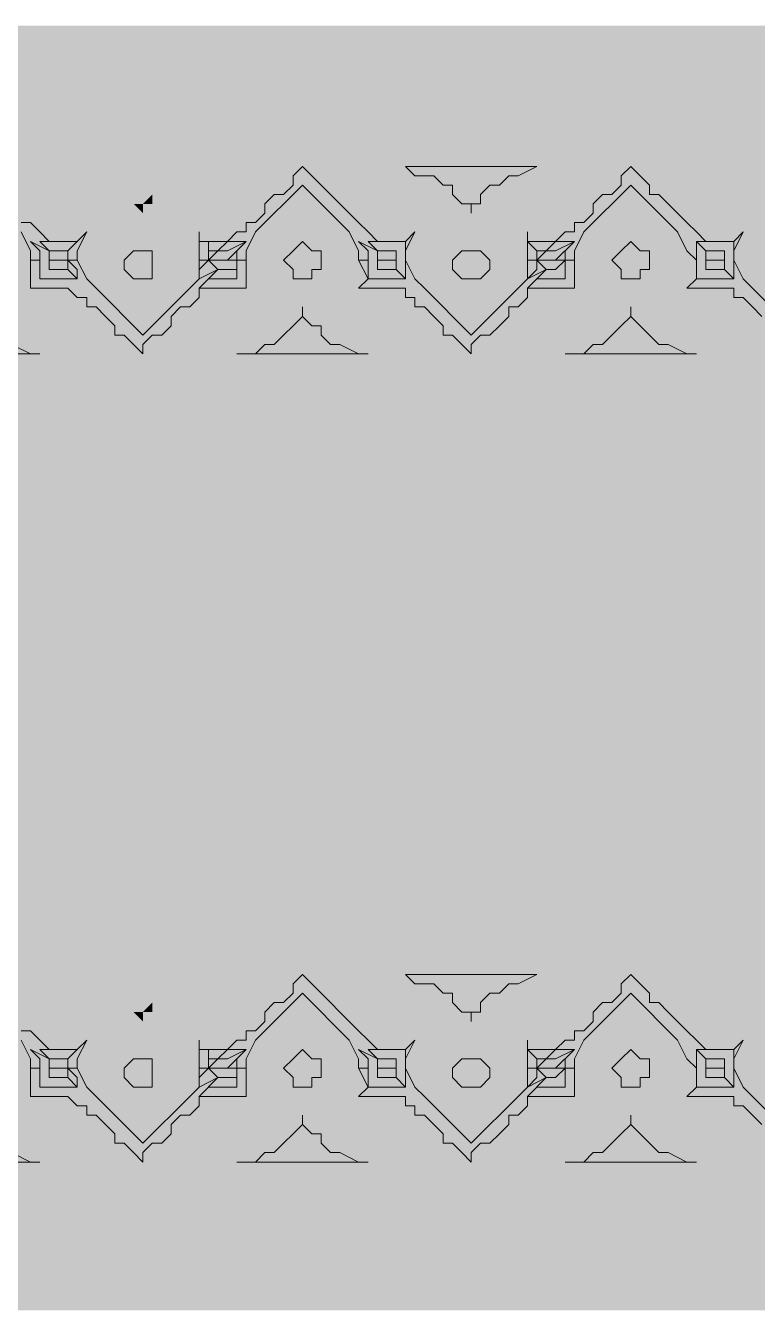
# Model space of a CAD drawing. Header units: inches. Extents: x 31 to 460, y 5 to 681.
# Drawn here: x 363.05 to 379.83, y 371.06 to 400.55 of the extents above; entities that cross this region are included whole.
import ezdxf

# ---------------------------------------------------------------- set-up
doc = ezdxf.new("R2010")
doc.units = ezdxf.units.IN
doc.header["$MEASUREMENT"] = 0

msp = doc.modelspace()

# ---------------------------------------------------------------- linework, layer by layer
at = {"color": 43, "linetype": 'Continuous', "lineweight": 13}
for p, q in [((369.179, 397.104), (369.394, 397.319)), ((369.394, 397.319), (369.609, 397.104)), ((371.977, 397.104), (371.761, 397.319)), ((371.761, 397.319), (374.774, 397.319)), ((374.774, 397.319), (374.344, 397.104)), ((376.711, 397.104), (376.926, 397.319)), ((376.926, 397.319), (377.141, 397.104)), ((369.394, 396.889), (368.318, 395.813)), ((368.964, 396.673), (369.179, 396.889)), ((369.179, 396.889), (369.179, 397.104)), ((370.47, 395.813), (369.394, 396.889)), ((369.609, 397.104), (369.825, 396.889)), ((369.825, 396.889), (370.04, 396.673)), ((372.407, 397.104), (371.977, 397.104)), ((372.622, 396.889), (372.407, 397.104)), ((372.837, 396.889), (372.622, 396.889)), ((372.837, 396.673), (372.837, 396.889)), ((373.698, 396.889), (373.483, 396.673)), ((373.913, 396.889), (373.698, 396.889)), ((374.129, 397.104), (373.913, 396.889)), ((374.344, 397.104), (374.129, 397.104)), ((376.926, 396.889), (375.85, 395.813)), ((376.496, 396.673), (376.711, 396.889)), ((376.711, 396.889), (376.711, 397.104)), ((378.002, 395.813), (376.926, 396.889)), ((377.141, 397.104), (377.357, 396.889)), ((377.357, 396.889), (377.357, 396.673)), ((368.533, 396.458), (368.749, 396.673)), ((368.749, 396.673), (368.964, 396.673)), ((370.04, 396.673), (370.04, 396.673)), ((370.04, 396.673), (370.255, 396.458)), ((373.053, 396.458), (372.837, 396.673)), ((373.483, 396.673), (373.483, 396.458)), ((376.065, 396.458), (376.281, 396.673)), ((376.281, 396.673), (376.496, 396.673)), ((377.357, 396.673), (377.572, 396.673)), ((377.572, 396.673), (377.787, 396.458)), ((368.318, 396.028), (368.533, 396.243)), ((368.533, 396.243), (368.533, 396.458)), ((370.255, 396.458), (370.47, 396.243)), ((370.47, 396.243), (370.685, 396.028)), ((373.268, 396.458), (373.053, 396.458)), ((373.483, 396.458), (373.268, 396.458)), ((373.268, 396.458), (373.268, 396.243)), ((373.268, 396.243), (373.268, 396.458)), ((375.85, 396.028), (376.065, 396.243)), ((376.065, 396.243), (376.065, 396.458)), ((377.787, 396.458), (378.002, 396.243)), ((378.002, 396.243), (378.217, 396.028)), ((362.938, 396.028), (363.153, 396.028)), ((363.153, 396.028), (363.369, 395.813)), ((368.103, 395.813), (368.103, 396.028)), ((368.103, 396.028), (368.318, 396.028)), ((370.685, 396.028), (370.685, 396.028)), ((370.685, 396.028), (370.901, 395.813)), ((375.635, 395.813), (375.635, 396.028)), ((375.635, 396.028), (375.85, 396.028)), ((378.217, 396.028), (378.217, 396.028)), ((378.217, 396.028), (378.433, 395.813)), ((363.153, 395.382), (362.938, 395.813)), ((363.369, 395.813), (363.369, 395.813)), ((363.369, 395.813), (363.584, 395.597)), ((364.229, 395.597), (364.445, 395.813)), ((364.445, 395.813), (364.229, 395.382)), ((367.027, 395.382), (367.027, 395.813)), ((367.027, 395.813), (367.027, 395.597)), ((367.673, 395.597), (367.888, 395.813)), ((367.888, 395.813), (368.103, 395.813)), ((368.318, 395.813), (368.103, 395.382)), ((370.685, 395.382), (370.47, 395.813)), ((370.901, 395.813), (370.901, 395.813)), ((370.901, 395.813), (371.116, 395.597)), ((371.761, 395.597), (371.977, 395.813)), ((371.977, 395.813), (371.761, 395.382)), ((374.559, 395.382), (374.559, 395.813)), ((374.559, 395.813), (374.559, 395.597)), ((375.205, 395.597), (375.42, 395.813)), ((375.42, 395.813), (375.635, 395.813)), ((375.85, 395.813), (375.635, 395.382)), ((378.217, 395.382), (378.002, 395.813)), ((378.433, 395.813), (378.433, 395.813)), ((378.433, 395.813), (378.648, 395.597)), ((379.293, 395.597), (379.508, 395.813)), ((379.508, 395.813), (379.293, 395.382)), ((363.584, 395.382), (363.153, 395.597)), ((363.153, 395.597), (363.369, 395.382)), ((363.153, 395.167), (363.153, 395.382)), ((363.584, 395.597), (363.369, 395.597)), ((363.369, 395.597), (363.369, 395.597)), ((363.369, 395.597), (363.584, 395.382)), ((363.369, 395.382), (363.369, 395.167)), ((363.584, 395.597), (363.799, 395.597)), ((363.799, 395.597), (363.584, 395.597)), ((363.584, 395.597), (363.584, 395.597)), ((363.584, 395.382), (363.799, 395.382)), ((363.584, 395.167), (363.584, 395.382)), ((363.799, 395.597), (363.799, 395.597)), ((363.799, 395.597), (364.014, 395.597)), ((364.014, 395.597), (363.799, 395.597)), ((363.799, 395.382), (363.799, 395.382)), ((363.799, 395.382), (363.799, 395.382)), ((363.799, 395.382), (364.014, 395.382)), ((364.014, 395.597), (364.229, 395.597)), ((364.014, 395.382), (364.229, 395.597)), ((364.229, 395.597), (364.014, 395.597)), ((364.014, 395.597), (364.014, 395.597)), ((364.014, 395.597), (364.014, 395.597)), ((364.014, 395.167), (364.014, 395.382)), ((364.014, 395.382), (364.014, 395.167)), ((364.229, 395.382), (364.229, 395.167)), ((365.305, 395.167), (365.521, 395.382)), ((365.521, 395.382), (365.521, 395.382)), ((365.521, 395.382), (365.736, 395.382)), ((365.736, 395.382), (365.951, 395.382)), ((365.951, 395.382), (365.951, 395.382)), ((365.951, 395.382), (365.951, 395.167)), ((367.027, 395.597), (367.242, 395.597)), ((367.027, 395.167), (367.027, 395.382)), ((367.242, 395.597), (367.457, 395.597)), ((367.242, 395.382), (367.242, 395.597)), ((367.242, 395.597), (367.242, 395.382)), ((367.242, 395.167), (367.457, 395.382)), ((367.457, 395.382), (367.242, 395.382)), ((367.242, 395.382), (367.242, 395.382)), ((367.242, 395.382), (367.242, 395.167)), ((367.457, 395.597), (367.673, 395.597)), ((367.673, 395.597), (367.457, 395.382)), ((367.457, 395.382), (367.457, 395.382)), ((367.457, 395.382), (367.457, 395.382)), ((367.457, 395.382), (367.673, 395.382)), ((367.457, 395.382), (367.457, 395.382)), ((367.673, 395.597), (367.673, 395.597)), ((368.103, 395.597), (367.673, 395.167)), ((367.673, 395.382), (368.103, 395.597)), ((367.888, 395.597), (367.673, 395.597)), ((367.673, 395.597), (367.673, 395.597)), ((367.673, 395.382), (367.673, 395.382)), ((367.888, 395.382), (368.103, 395.597)), ((368.103, 395.597), (367.888, 395.597)), ((367.888, 395.167), (367.888, 395.382)), ((368.103, 395.382), (368.103, 395.167)), ((369.179, 395.382), (368.964, 395.167)), ((369.394, 395.597), (369.179, 395.382)), ((369.179, 395.382), (369.179, 395.382)), ((369.179, 395.382), (369.179, 395.382)), ((369.609, 395.382), (369.394, 395.597)), ((369.825, 395.382), (369.609, 395.382)), ((369.609, 395.382), (369.609, 395.382)), ((369.825, 395.167), (369.825, 395.382)), ((371.116, 395.382), (370.685, 395.597)), ((370.685, 395.597), (370.901, 395.382)), ((370.685, 395.167), (370.685, 395.382)), ((371.116, 395.597), (370.901, 395.597)), ((370.901, 395.597), (371.116, 395.382)), ((370.901, 395.382), (370.901, 395.167)), ((371.116, 395.597), (371.331, 395.597)), ((371.331, 395.597), (371.116, 395.597)), ((371.116, 395.597), (371.116, 395.597)), ((371.116, 395.382), (371.331, 395.382)), ((371.116, 395.167), (371.116, 395.382)), ((371.331, 395.597), (371.331, 395.597)), ((371.331, 395.597), (371.546, 395.597)), ((371.546, 395.597), (371.331, 395.597)), ((371.331, 395.597), (371.331, 395.597)), ((371.331, 395.382), (371.331, 395.382)), ((371.331, 395.382), (371.331, 395.382)), ((371.331, 395.382), (371.546, 395.382)), ((371.546, 395.597), (371.761, 395.597)), ((371.761, 395.597), (371.546, 395.597)), ((371.546, 395.597), (371.546, 395.597)), ((371.546, 395.382), (371.546, 395.167)), ((371.761, 395.382), (371.761, 395.597)), ((371.761, 395.597), (371.761, 395.597)), ((371.761, 395.382), (371.761, 395.167)), ((371.761, 395.167), (371.761, 395.382)), ((372.837, 395.167), (373.053, 395.382)), ((373.053, 395.382), (373.053, 395.382)), ((373.053, 395.382), (373.268, 395.382)), ((373.268, 395.382), (373.483, 395.382)), ((373.483, 395.382), (373.483, 395.382)), ((373.483, 395.382), (373.698, 395.167)), ((374.559, 395.597), (374.774, 395.597)), ((374.774, 395.382), (374.559, 395.597)), ((374.559, 395.597), (374.774, 395.382)), ((374.559, 395.167), (374.559, 395.382)), ((374.774, 395.597), (374.989, 395.597)), ((374.774, 395.167), (374.989, 395.382)), ((374.989, 395.382), (374.774, 395.382)), ((374.774, 395.382), (374.774, 395.382)), ((374.774, 395.382), (374.774, 395.167)), ((374.989, 395.597), (375.205, 395.597)), ((375.205, 395.597), (374.989, 395.382)), ((374.989, 395.382), (374.989, 395.382)), ((374.989, 395.382), (374.989, 395.382)), ((374.989, 395.382), (375.205, 395.382)), ((374.989, 395.382), (374.989, 395.382)), ((375.205, 395.597), (375.205, 395.597)), ((375.635, 395.597), (375.205, 395.167)), ((375.205, 395.382), (375.635, 395.597)), ((375.42, 395.597), (375.205, 395.597)), ((375.205, 395.597), (375.205, 395.597)), ((375.205, 395.382), (375.205, 395.382)), ((375.42, 395.382), (375.635, 395.597)), ((375.635, 395.597), (375.42, 395.597)), ((375.42, 395.167), (375.42, 395.382)), ((375.635, 395.382), (375.635, 395.167)), ((376.711, 395.382), (376.496, 395.167)), ((376.926, 395.597), (376.711, 395.382)), ((376.711, 395.382), (376.711, 395.382)), ((376.711, 395.382), (376.711, 395.382)), ((377.141, 395.382), (376.926, 395.597)), ((377.357, 395.382), (377.141, 395.382)), ((377.141, 395.382), (377.141, 395.382)), ((377.357, 395.167), (377.357, 395.382)), ((378.433, 395.167), (378.217, 395.382)), ((378.648, 395.597), (378.433, 395.597)), ((378.433, 395.597), (378.433, 395.597)), ((378.433, 395.597), (378.648, 395.382)), ((378.648, 395.382), (378.433, 395.597)), ((378.433, 395.597), (378.433, 395.382)), ((378.433, 395.382), (378.433, 395.167)), ((378.648, 395.597), (378.863, 395.597)), ((378.863, 395.597), (378.648, 395.597)), ((378.648, 395.382), (378.863, 395.382)), ((378.648, 395.167), (378.648, 395.382)), ((378.863, 395.597), (379.078, 395.597)), ((379.078, 395.597), (378.863, 395.597)), ((378.863, 395.597), (378.863, 395.597)), ((378.863, 395.382), (378.863, 395.382)), ((378.863, 395.382), (378.863, 395.382)), ((378.863, 395.382), (379.078, 395.382)), ((379.078, 395.597), (379.078, 395.597)), ((379.078, 395.597), (379.293, 395.597)), ((379.293, 395.597), (379.078, 395.597)), ((379.078, 395.597), (379.078, 395.597)), ((379.078, 395.382), (379.078, 395.167)), ((379.293, 395.382), (379.293, 395.597)), ((379.293, 395.597), (379.293, 395.597)), ((379.293, 395.382), (379.293, 395.167)), ((379.293, 395.167), (379.293, 395.382)), ((363.153, 395.167), (363.153, 394.737)), ((363.369, 395.167), (363.153, 395.167)), ((363.369, 395.167), (363.153, 395.167)), ((363.153, 395.167), (363.153, 395.167)), ((363.369, 394.952), (363.369, 395.167)), ((363.369, 395.167), (363.369, 395.167)), ((364.014, 395.167), (363.584, 395.167)), ((363.584, 395.167), (363.584, 395.167)), ((363.584, 395.167), (363.584, 394.952)), ((364.014, 395.167), (363.584, 395.167)), ((363.584, 395.167), (363.584, 395.167)), ((364.229, 395.167), (364.014, 395.167)), ((364.014, 395.167), (364.229, 394.952)), ((364.014, 394.952), (364.014, 395.167)), ((364.014, 395.167), (364.014, 395.167)), ((364.229, 395.167), (364.014, 395.167)), ((364.014, 395.167), (364.014, 395.167)), ((364.014, 395.167), (364.014, 395.167)), ((364.014, 395.167), (364.014, 395.167)), ((364.445, 394.737), (364.229, 395.167)), ((364.229, 395.167), (364.229, 395.167)), ((365.305, 394.952), (365.305, 395.167)), ((365.305, 395.167), (365.305, 395.167)), ((365.951, 395.167), (365.951, 394.952)), ((365.951, 395.167), (365.951, 395.167)), ((367.027, 394.952), (367.242, 395.167)), ((367.242, 395.167), (367.027, 395.167)), ((367.027, 395.167), (367.027, 395.167)), ((367.027, 395.167), (367.027, 394.737)), ((367.242, 395.167), (367.027, 395.167)), ((367.888, 395.167), (367.242, 395.167)), ((367.242, 395.167), (367.242, 395.167)), ((367.242, 395.167), (367.457, 394.952)), ((367.888, 395.167), (367.242, 395.167)), ((367.242, 395.167), (367.242, 395.167)), ((367.242, 395.167), (367.242, 395.167)), ((367.242, 395.167), (367.242, 395.167)), ((367.673, 395.167), (367.888, 395.167)), ((368.103, 395.167), (367.888, 395.167)), ((367.888, 395.167), (367.888, 395.167)), ((367.888, 395.167), (367.888, 394.952)), ((367.888, 394.952), (367.888, 395.167)), ((367.888, 395.167), (367.888, 395.167)), ((368.103, 395.167), (367.888, 395.167)), ((367.888, 395.167), (367.888, 395.167)), ((368.103, 394.737), (368.103, 395.167)), ((368.103, 395.167), (368.103, 395.167)), ((368.964, 395.167), (369.179, 394.952)), ((369.825, 394.952), (369.825, 395.167)), ((370.685, 395.167), (370.901, 394.737)), ((370.901, 395.167), (370.685, 395.167)), ((370.901, 395.167), (370.685, 395.167)), ((370.685, 395.167), (370.685, 395.167)), ((370.901, 394.952), (370.901, 395.167)), ((370.901, 395.167), (370.901, 395.167)), ((371.546, 395.167), (371.116, 395.167)), ((371.116, 395.167), (371.116, 395.167)), ((371.116, 395.167), (371.116, 394.952)), ((371.546, 395.167), (371.116, 395.167)), ((371.116, 395.167), (371.116, 395.167)), ((371.546, 394.952), (371.546, 395.167)), ((371.546, 395.167), (371.546, 395.167)), ((371.546, 395.167), (371.546, 395.167)), ((371.546, 395.167), (371.546, 395.167)), ((371.977, 394.737), (371.761, 395.167)), ((371.761, 395.167), (371.761, 395.167)), ((371.761, 395.167), (371.761, 395.167)), ((371.761, 395.167), (371.761, 394.952)), ((371.761, 395.167), (371.761, 395.167)), ((371.761, 395.167), (371.761, 395.167)), ((372.837, 394.952), (372.837, 395.167)), ((372.837, 395.167), (372.837, 395.167)), ((373.698, 395.167), (373.698, 394.952)), ((373.698, 395.167), (373.698, 395.167)), ((374.774, 395.167), (374.559, 395.167)), ((374.559, 395.167), (374.559, 395.167)), ((374.559, 395.167), (374.559, 394.737)), ((374.774, 395.167), (374.559, 395.167)), ((375.42, 395.167), (374.774, 395.167)), ((374.774, 395.167), (374.774, 395.167)), ((374.774, 395.167), (374.989, 394.952)), ((374.774, 394.952), (374.774, 395.167)), ((375.42, 395.167), (374.774, 395.167)), ((374.774, 395.167), (374.774, 395.167)), ((374.774, 395.167), (374.774, 395.167)), ((374.774, 395.167), (374.774, 395.167)), ((375.205, 394.952), (375.42, 395.167)), ((375.205, 395.167), (375.42, 395.167)), ((375.635, 395.167), (375.42, 395.167)), ((375.42, 395.167), (375.42, 395.167)), ((375.42, 395.167), (375.42, 394.952)), ((375.42, 395.167), (375.42, 395.167)), ((375.635, 395.167), (375.42, 395.167)), ((375.42, 395.167), (375.42, 395.167)), ((375.635, 394.737), (375.635, 395.167)), ((375.635, 395.167), (375.635, 395.167)), ((376.496, 395.167), (376.711, 394.952)), ((377.357, 394.952), (377.357, 395.167)), ((378.433, 395.167), (378.433, 394.737)), ((378.433, 394.952), (378.433, 395.167)), ((378.433, 395.167), (378.433, 395.167)), ((378.433, 395.167), (378.433, 395.167)), ((378.433, 395.167), (378.433, 395.167)), ((378.433, 395.167), (378.433, 395.167)), ((379.078, 395.167), (378.648, 395.167)), ((378.648, 395.167), (378.648, 395.167)), ((378.648, 395.167), (378.648, 394.952)), ((379.078, 395.167), (378.648, 395.167)), ((378.648, 395.167), (378.648, 395.167)), ((379.078, 394.952), (379.078, 395.167)), ((379.078, 395.167), (379.078, 395.167)), ((379.078, 395.167), (379.078, 395.167)), ((379.078, 395.167), (379.078, 395.167)), ((379.508, 394.737), (379.293, 395.167)), ((379.293, 395.167), (379.293, 395.167)), ((379.293, 395.167), (379.293, 395.167)), ((379.293, 395.167), (379.293, 394.952)), ((379.293, 395.167), (379.293, 395.167)), ((379.293, 395.167), (379.293, 395.167)), ((363.369, 394.737), (363.369, 394.952)), ((363.584, 394.952), (363.584, 394.952)), ((363.584, 394.952), (363.584, 394.952)), ((363.584, 394.952), (363.799, 394.952)), ((363.799, 394.952), (363.799, 394.952)), ((363.799, 394.952), (364.014, 394.952)), ((364.229, 394.737), (364.014, 394.952)), ((364.014, 394.952), (364.229, 394.737)), ((364.229, 394.952), (364.229, 394.737)), ((365.521, 394.737), (365.305, 394.952)), ((365.951, 394.952), (365.951, 394.737)), ((367.027, 394.521), (367.457, 394.952)), ((367.457, 394.952), (367.027, 394.737)), ((367.027, 394.737), (367.027, 394.952)), ((367.457, 394.952), (367.457, 394.952)), ((367.457, 394.952), (367.673, 394.952)), ((367.673, 394.952), (367.673, 394.952)), ((367.673, 394.952), (367.673, 394.952)), ((367.673, 394.952), (367.888, 394.952)), ((367.888, 394.952), (367.888, 394.737)), ((369.179, 394.952), (369.179, 394.952)), ((369.179, 394.952), (369.179, 394.737)), ((369.609, 394.737), (369.609, 394.952)), ((369.609, 394.952), (369.825, 394.952)), ((370.901, 394.737), (370.901, 394.952)), ((371.116, 394.952), (371.116, 394.952)), ((371.116, 394.952), (371.331, 394.952)), ((371.331, 394.952), (371.331, 394.952)), ((371.331, 394.952), (371.331, 394.952)), ((371.331, 394.952), (371.546, 394.952)), ((371.761, 394.737), (371.546, 394.952)), ((371.546, 394.952), (371.761, 394.737)), ((371.761, 394.952), (371.761, 394.737)), ((373.053, 394.737), (372.837, 394.952)), ((373.698, 394.952), (373.483, 394.737)), ((374.559, 394.521), (374.989, 394.952)), ((374.989, 394.952), (374.559, 394.737)), ((374.559, 394.737), (374.774, 394.952)), ((374.989, 394.952), (374.989, 394.952)), ((374.989, 394.952), (375.205, 394.952)), ((375.205, 394.952), (375.205, 394.952)), ((375.205, 394.952), (375.205, 394.952)), ((375.205, 394.952), (375.205, 394.952)), ((375.42, 394.952), (375.42, 394.737)), ((376.711, 394.952), (376.711, 394.952)), ((376.711, 394.952), (376.711, 394.737)), ((377.141, 394.737), (377.141, 394.952)), ((377.141, 394.952), (377.357, 394.952)), ((378.433, 394.737), (378.433, 394.952)), ((378.648, 394.952), (378.648, 394.952)), ((378.648, 394.952), (378.863, 394.952)), ((378.863, 394.952), (378.863, 394.952)), ((378.863, 394.952), (378.863, 394.952)), ((378.863, 394.952), (379.078, 394.952)), ((379.293, 394.737), (379.078, 394.952)), ((379.078, 394.952), (379.293, 394.737)), ((379.293, 394.952), (379.293, 394.737)), ((363.153, 394.737), (363.153, 394.521)), ((363.153, 394.521), (363.369, 394.521)), ((363.584, 394.737), (363.369, 394.737)), ((363.369, 394.737), (363.369, 394.737)), ((363.369, 394.521), (363.369, 394.521)), ((363.369, 394.521), (363.584, 394.521)), ((363.799, 394.737), (363.584, 394.737)), ((363.584, 394.737), (363.584, 394.737)), ((363.584, 394.521), (363.799, 394.521)), ((364.014, 394.737), (363.799, 394.737)), ((363.799, 394.737), (363.799, 394.737)), ((363.799, 394.521), (364.014, 394.521)), ((364.229, 394.737), (364.014, 394.737)), ((364.014, 394.737), (364.014, 394.737)), ((364.014, 394.521), (364.014, 394.521)), ((364.014, 394.521), (364.229, 394.306)), ((364.66, 394.521), (364.445, 394.737)), ((365.736, 393.445), (364.66, 394.521)), ((365.736, 394.737), (365.521, 394.737)), ((365.521, 394.737), (365.521, 394.737)), ((365.951, 394.737), (365.736, 394.737)), ((366.812, 394.521), (365.736, 393.445)), ((365.951, 394.737), (365.951, 394.737)), ((367.027, 394.737), (366.812, 394.521)), ((367.242, 394.737), (367.027, 394.521)), ((367.027, 394.306), (367.027, 394.521)), ((367.027, 394.521), (367.242, 394.521)), ((367.457, 394.737), (367.242, 394.737)), ((367.242, 394.737), (367.242, 394.737)), ((367.242, 394.521), (367.457, 394.521)), ((367.673, 394.737), (367.457, 394.737)), ((367.457, 394.521), (367.457, 394.521)), ((367.457, 394.521), (367.673, 394.521)), ((367.888, 394.737), (367.673, 394.737)), ((367.673, 394.737), (367.673, 394.737)), ((367.673, 394.521), (367.888, 394.521)), ((367.888, 394.737), (367.888, 394.737)), ((367.888, 394.737), (367.888, 394.737)), ((367.888, 394.521), (368.103, 394.521)), ((368.103, 394.521), (368.103, 394.737)), ((368.103, 394.521), (368.103, 394.521)), ((369.179, 394.737), (369.394, 394.737)), ((369.394, 394.737), (369.609, 394.737)), ((370.901, 394.737), (370.685, 394.521)), ((370.685, 394.521), (370.901, 394.521)), ((371.116, 394.737), (370.901, 394.737)), ((370.901, 394.737), (370.901, 394.737)), ((370.901, 394.521), (371.116, 394.521)), ((371.331, 394.737), (371.116, 394.737)), ((371.116, 394.737), (371.116, 394.737)), ((371.116, 394.521), (371.116, 394.521)), ((371.116, 394.521), (371.331, 394.521)), ((371.546, 394.737), (371.331, 394.737)), ((371.331, 394.737), (371.331, 394.737)), ((371.331, 394.521), (371.546, 394.521)), ((371.761, 394.737), (371.546, 394.737)), ((371.546, 394.737), (371.546, 394.737)), ((371.546, 394.521), (371.761, 394.521)), ((371.761, 394.521), (371.761, 394.306)), ((372.192, 394.521), (371.977, 394.737)), ((373.268, 393.445), (372.192, 394.521)), ((373.268, 394.737), (373.053, 394.737)), ((373.053, 394.737), (373.053, 394.737)), ((373.483, 394.737), (373.268, 394.737)), ((374.344, 394.521), (373.268, 393.445)), ((373.483, 394.737), (373.483, 394.737)), ((374.559, 394.737), (374.344, 394.521)), ((374.774, 394.737), (374.559, 394.521)), ((374.559, 394.306), (374.559, 394.521)), ((374.559, 394.521), (374.774, 394.521)), ((374.989, 394.737), (374.774, 394.737)), ((374.774, 394.521), (374.989, 394.521)), ((375.205, 394.737), (374.989, 394.737)), ((374.989, 394.737), (374.989, 394.737)), ((374.989, 394.521), (374.989, 394.521)), ((374.989, 394.521), (375.205, 394.521)), ((375.42, 394.737), (375.205, 394.737)), ((375.205, 394.737), (375.205, 394.737)), ((375.205, 394.737), (375.205, 394.737)), ((375.205, 394.521), (375.42, 394.521)), ((375.42, 394.737), (375.42, 394.737)), ((375.42, 394.521), (375.42, 394.521)), ((375.42, 394.521), (375.635, 394.521)), ((375.635, 394.521), (375.635, 394.737)), ((376.711, 394.737), (376.926, 394.737)), ((376.926, 394.737), (377.141, 394.737)), ((378.433, 394.737), (378.217, 394.521)), ((378.217, 394.521), (378.433, 394.521)), ((378.648, 394.737), (378.433, 394.737)), ((378.433, 394.737), (378.433, 394.737)), ((378.433, 394.521), (378.648, 394.521)), ((378.863, 394.737), (378.648, 394.737)), ((378.648, 394.737), (378.648, 394.737)), ((378.648, 394.521), (378.648, 394.521)), ((378.648, 394.521), (378.863, 394.521)), ((379.078, 394.737), (378.863, 394.737)), ((378.863, 394.737), (378.863, 394.737)), ((378.863, 394.521), (379.078, 394.521)), ((379.293, 394.737), (379.078, 394.737)), ((379.078, 394.737), (379.078, 394.737)), ((379.078, 394.521), (379.293, 394.521)), ((379.293, 394.521), (379.293, 394.306)), ((379.724, 394.521), (379.508, 394.737)), ((380.8, 393.445), (379.724, 394.521)), ((364.229, 394.306), (364.445, 394.306)), ((364.445, 394.306), (364.445, 394.091)), ((366.812, 394.091), (367.027, 394.306)), ((371.761, 394.306), (371.977, 394.306)), ((371.977, 394.306), (371.977, 394.091)), ((374.344, 394.091), (374.559, 394.306)), ((379.293, 394.306), (379.508, 394.306)), ((379.508, 394.306), (379.724, 394.091)), ((364.445, 394.091), (364.66, 394.091)), ((364.66, 394.091), (364.875, 393.876)), ((366.381, 393.876), (366.597, 394.091)), ((366.597, 394.091), (366.812, 394.091)), ((369.394, 393.876), (369.394, 394.091)), ((369.394, 394.091), (369.394, 393.876)), ((371.977, 394.091), (372.192, 394.091)), ((372.192, 394.091), (372.407, 393.876)), ((374.129, 393.876), (374.129, 394.091)), ((374.129, 394.091), (374.344, 394.091)), ((376.926, 393.876), (376.926, 394.091)), ((376.926, 394.091), (376.926, 393.876)), ((379.724, 394.091), (379.724, 394.091)), ((379.724, 394.091), (379.939, 393.876)), ((364.875, 393.876), (365.09, 393.661)), ((365.09, 393.661), (365.09, 393.445)), ((366.166, 393.445), (366.381, 393.661)), ((366.381, 393.661), (366.381, 393.876)), ((369.179, 393.661), (368.964, 393.445)), ((369.394, 393.876), (369.179, 393.661)), ((369.179, 393.661), (369.179, 393.661)), ((369.609, 393.661), (369.394, 393.876)), ((369.825, 393.661), (369.609, 393.661)), ((369.825, 393.445), (369.825, 393.661)), ((372.407, 393.876), (372.622, 393.661)), ((372.622, 393.661), (372.622, 393.445)), ((373.698, 393.445), (373.913, 393.661)), ((373.913, 393.661), (374.129, 393.876)), ((376.711, 393.661), (376.496, 393.445)), ((376.926, 393.876), (376.711, 393.661)), ((376.711, 393.661), (376.711, 393.661)), ((377.141, 393.661), (376.926, 393.876)), ((377.357, 393.445), (377.141, 393.661)), ((377.141, 393.661), (377.141, 393.661)), ((365.09, 393.445), (365.305, 393.445)), ((365.305, 393.445), (365.521, 393.23)), ((365.736, 393.23), (365.951, 393.445)), ((365.951, 393.445), (366.166, 393.445)), ((368.964, 393.445), (368.749, 393.23)), ((370.04, 393.23), (369.825, 393.445)), ((372.622, 393.445), (372.837, 393.445)), ((372.837, 393.445), (373.053, 393.23)), ((373.268, 393.23), (373.483, 393.445)), ((373.483, 393.445), (373.698, 393.445)), ((376.496, 393.445), (376.281, 393.23)), ((377.572, 393.23), (377.357, 393.445)), ((360.356, 393.015), (363.369, 393.015)), ((363.153, 393.015), (362.723, 393.23)), ((363.369, 393.015), (363.153, 393.015)), ((365.521, 393.23), (365.736, 393.015)), ((365.736, 393.015), (365.736, 393.23)), ((368.318, 393.015), (367.888, 393.015)), ((367.888, 393.015), (370.901, 393.015)), ((368.533, 393.23), (368.318, 393.015)), ((368.749, 393.23), (368.533, 393.23)), ((370.255, 393.23), (370.04, 393.23)), ((370.685, 393.015), (370.255, 393.23)), ((370.901, 393.015), (370.685, 393.015)), ((373.053, 393.23), (373.268, 393.015)), ((373.268, 393.015), (373.268, 393.23)), ((375.85, 393.015), (375.42, 393.015)), ((375.42, 393.015), (378.433, 393.015)), ((376.065, 393.23), (375.85, 393.015)), ((376.281, 393.23), (376.065, 393.23)), ((377.787, 393.23), (377.572, 393.23)), ((378.217, 393.015), (377.787, 393.23)), ((378.433, 393.015), (378.217, 393.015)), ((369.179, 378.557), (369.394, 378.772)), ((369.179, 378.341), (369.179, 378.557)), ((369.394, 378.772), (369.609, 378.557)), ((369.609, 378.557), (369.825, 378.341)), ((371.977, 378.557), (371.761, 378.772)), ((371.761, 378.772), (374.774, 378.772)), ((372.407, 378.557), (371.977, 378.557)), ((372.622, 378.341), (372.407, 378.557)), ((374.129, 378.557), (373.913, 378.341)), ((374.344, 378.557), (374.129, 378.557)), ((374.774, 378.772), (374.344, 378.557)), ((376.711, 378.557), (376.926, 378.772)), ((376.711, 378.341), (376.711, 378.557)), ((376.926, 378.772), (377.141, 378.557)), ((377.141, 378.557), (377.357, 378.341)), ((369.394, 378.341), (368.318, 377.265)), ((368.964, 378.126), (369.179, 378.341)), ((370.47, 377.265), (369.394, 378.341)), ((369.825, 378.341), (370.04, 378.126)), ((372.837, 378.341), (372.622, 378.341)), ((372.837, 378.126), (372.837, 378.341)), ((373.698, 378.341), (373.483, 378.126)), ((373.913, 378.341), (373.698, 378.341)), ((376.926, 378.341), (375.85, 377.265)), ((376.496, 378.126), (376.711, 378.341)), ((378.002, 377.265), (376.926, 378.341)), ((377.357, 378.341), (377.357, 378.126)), ((368.533, 377.911), (368.749, 378.126)), ((368.749, 378.126), (368.964, 378.126)), ((370.04, 378.126), (370.04, 378.126)), ((370.04, 378.126), (370.255, 377.911)), ((373.053, 377.911), (372.837, 378.126)), ((373.483, 378.126), (373.483, 377.911)), ((376.065, 377.911), (376.281, 378.126)), ((376.281, 378.126), (376.496, 378.126)), ((377.357, 378.126), (377.572, 378.126)), ((377.572, 378.126), (377.787, 377.911)), ((368.318, 377.481), (368.533, 377.696)), ((368.533, 377.696), (368.533, 377.911)), ((370.255, 377.911), (370.47, 377.696)), ((370.47, 377.696), (370.685, 377.481)), ((373.268, 377.911), (373.053, 377.911)), ((373.483, 377.911), (373.268, 377.911)), ((373.268, 377.911), (373.268, 377.696)), ((373.268, 377.696), (373.268, 377.911)), ((375.85, 377.481), (376.065, 377.696)), ((376.065, 377.696), (376.065, 377.911)), ((377.787, 377.911), (378.002, 377.696)), ((378.002, 377.696), (378.217, 377.481)), ((362.938, 377.481), (363.153, 377.481)), ((363.153, 377.481), (363.369, 377.265)), ((368.103, 377.265), (368.103, 377.481)), ((368.103, 377.481), (368.318, 377.481)), ((370.685, 377.481), (370.685, 377.481)), ((370.685, 377.481), (370.901, 377.265)), ((375.635, 377.265), (375.635, 377.481)), ((375.635, 377.481), (375.85, 377.481)), ((378.217, 377.481), (378.217, 377.481)), ((378.217, 377.481), (378.433, 377.265)), ((363.153, 376.835), (362.938, 377.265)), ((363.369, 377.265), (363.369, 377.265)), ((363.369, 377.265), (363.584, 377.05)), ((364.229, 377.05), (364.445, 377.265)), ((364.445, 377.265), (364.229, 376.835)), ((367.027, 376.835), (367.027, 377.265)), ((367.027, 377.265), (367.027, 377.05)), ((367.673, 377.05), (367.888, 377.265)), ((367.888, 377.265), (368.103, 377.265)), ((368.318, 377.265), (368.103, 376.835)), ((370.685, 376.835), (370.47, 377.265)), ((370.901, 377.265), (370.901, 377.265)), ((370.901, 377.265), (371.116, 377.05)), ((371.761, 377.05), (371.977, 377.265)), ((371.977, 377.265), (371.761, 376.835)), ((374.559, 376.835), (374.559, 377.265)), ((374.559, 377.265), (374.559, 377.05)), ((375.205, 377.05), (375.42, 377.265)), ((375.42, 377.265), (375.635, 377.265)), ((375.85, 377.265), (375.635, 376.835)), ((378.217, 376.835), (378.002, 377.265)), ((378.433, 377.265), (378.433, 377.265)), ((378.433, 377.265), (378.648, 377.05)), ((379.293, 377.05), (379.508, 377.265)), ((379.508, 377.265), (379.293, 376.835)), ((363.584, 376.835), (363.153, 377.05)), ((363.153, 377.05), (363.369, 376.835)), ((363.153, 376.62), (363.153, 376.835)), ((363.584, 377.05), (363.369, 377.05)), ((363.369, 377.05), (363.369, 377.05)), ((363.369, 377.05), (363.584, 376.835)), ((363.369, 376.835), (363.369, 376.62)), ((363.584, 377.05), (363.799, 377.05)), ((363.799, 377.05), (363.584, 377.05)), ((363.584, 377.05), (363.584, 377.05)), ((363.584, 376.835), (363.799, 376.835)), ((363.584, 376.62), (363.584, 376.835)), ((363.799, 377.05), (363.799, 377.05)), ((363.799, 377.05), (364.014, 377.05)), ((364.014, 377.05), (363.799, 377.05)), ((363.799, 376.835), (363.799, 376.835)), ((363.799, 376.835), (363.799, 376.835)), ((363.799, 376.835), (364.014, 376.835)), ((364.014, 377.05), (364.229, 377.05)), ((364.014, 376.835), (364.229, 377.05)), ((364.229, 377.05), (364.014, 377.05)), ((364.014, 377.05), (364.014, 377.05)), ((364.014, 377.05), (364.014, 377.05)), ((364.014, 376.62), (364.014, 376.835)), ((364.014, 376.835), (364.014, 376.62)), ((364.229, 376.835), (364.229, 376.62)), ((365.305, 376.62), (365.521, 376.835)), ((365.521, 376.835), (365.521, 376.835)), ((365.521, 376.835), (365.736, 376.835)), ((365.736, 376.835), (365.951, 376.835)), ((365.951, 376.835), (365.951, 376.835)), ((365.951, 376.835), (365.951, 376.62)), ((367.027, 377.05), (367.242, 377.05)), ((367.027, 376.62), (367.027, 376.835)), ((367.242, 377.05), (367.457, 377.05)), ((367.242, 376.835), (367.242, 377.05)), ((367.242, 377.05), (367.242, 376.835)), ((367.242, 376.62), (367.457, 376.835)), ((367.457, 376.835), (367.242, 376.835)), ((367.242, 376.835), (367.242, 376.835)), ((367.242, 376.835), (367.242, 376.62)), ((367.457, 377.05), (367.673, 377.05)), ((367.673, 377.05), (367.457, 376.835)), ((367.457, 376.835), (367.457, 376.835)), ((367.457, 376.835), (367.457, 376.835)), ((367.457, 376.835), (367.673, 376.835)), ((367.457, 376.835), (367.457, 376.835)), ((367.673, 377.05), (367.673, 377.05)), ((368.103, 377.05), (367.673, 376.62)), ((367.673, 376.835), (368.103, 377.05)), ((367.888, 377.05), (367.673, 377.05)), ((367.673, 377.05), (367.673, 377.05)), ((367.673, 376.835), (367.673, 376.835)), ((367.888, 376.835), (368.103, 377.05)), ((368.103, 377.05), (367.888, 377.05)), ((367.888, 376.62), (367.888, 376.835)), ((368.103, 376.835), (368.103, 376.62)), ((369.179, 376.835), (368.964, 376.62)), ((369.394, 377.05), (369.179, 376.835)), ((369.179, 376.835), (369.179, 376.835)), ((369.179, 376.835), (369.179, 376.835)), ((369.609, 376.835), (369.394, 377.05)), ((369.825, 376.835), (369.609, 376.835)), ((369.609, 376.835), (369.609, 376.835)), ((369.825, 376.62), (369.825, 376.835)), ((371.116, 376.835), (370.685, 377.05)), ((370.685, 377.05), (370.901, 376.835)), ((370.685, 376.62), (370.685, 376.835)), ((371.116, 377.05), (370.901, 377.05)), ((370.901, 377.05), (371.116, 376.835)), ((370.901, 376.835), (370.901, 376.62)), ((371.116, 377.05), (371.331, 377.05)), ((371.331, 377.05), (371.116, 377.05)), ((371.116, 377.05), (371.116, 377.05)), ((371.116, 376.835), (371.331, 376.835)), ((371.116, 376.62), (371.116, 376.835)), ((371.331, 377.05), (371.331, 377.05)), ((371.331, 377.05), (371.546, 377.05)), ((371.546, 377.05), (371.331, 377.05)), ((371.331, 377.05), (371.331, 377.05)), ((371.331, 376.835), (371.331, 376.835)), ((371.331, 376.835), (371.331, 376.835)), ((371.331, 376.835), (371.546, 376.835)), ((371.546, 377.05), (371.761, 377.05)), ((371.761, 377.05), (371.546, 377.05)), ((371.546, 377.05), (371.546, 377.05)), ((371.546, 376.835), (371.546, 376.62)), ((371.761, 376.835), (371.761, 377.05)), ((371.761, 377.05), (371.761, 377.05)), ((371.761, 376.835), (371.761, 376.62)), ((371.761, 376.62), (371.761, 376.835)), ((372.837, 376.62), (373.053, 376.835)), ((373.053, 376.835), (373.053, 376.835)), ((373.053, 376.835), (373.268, 376.835)), ((373.268, 376.835), (373.483, 376.835)), ((373.483, 376.835), (373.483, 376.835)), ((373.483, 376.835), (373.698, 376.62)), ((374.559, 377.05), (374.774, 377.05)), ((374.774, 376.835), (374.559, 377.05)), ((374.559, 377.05), (374.774, 376.835)), ((374.559, 376.62), (374.559, 376.835)), ((374.774, 377.05), (374.989, 377.05)), ((374.774, 376.62), (374.989, 376.835)), ((374.989, 376.835), (374.774, 376.835)), ((374.774, 376.835), (374.774, 376.835)), ((374.774, 376.835), (374.774, 376.62)), ((374.989, 377.05), (375.205, 377.05)), ((375.205, 377.05), (374.989, 376.835)), ((374.989, 376.835), (374.989, 376.835)), ((374.989, 376.835), (374.989, 376.835)), ((374.989, 376.835), (375.205, 376.835)), ((374.989, 376.835), (374.989, 376.835)), ((375.205, 377.05), (375.205, 377.05)), ((375.635, 377.05), (375.205, 376.62)), ((375.205, 376.835), (375.635, 377.05)), ((375.42, 377.05), (375.205, 377.05)), ((375.205, 377.05), (375.205, 377.05)), ((375.205, 376.835), (375.205, 376.835)), ((375.42, 376.835), (375.635, 377.05)), ((375.635, 377.05), (375.42, 377.05)), ((375.42, 376.62), (375.42, 376.835)), ((375.635, 376.835), (375.635, 376.62)), ((376.711, 376.835), (376.496, 376.62)), ((376.926, 377.05), (376.711, 376.835)), ((376.711, 376.835), (376.711, 376.835)), ((376.711, 376.835), (376.711, 376.835)), ((377.141, 376.835), (376.926, 377.05)), ((377.357, 376.835), (377.141, 376.835)), ((377.141, 376.835), (377.141, 376.835)), ((377.357, 376.62), (377.357, 376.835)), ((378.433, 376.62), (378.217, 376.835)), ((378.648, 377.05), (378.433, 377.05)), ((378.433, 377.05), (378.433, 377.05)), ((378.433, 377.05), (378.648, 376.835)), ((378.648, 376.835), (378.433, 377.05)), ((378.433, 377.05), (378.433, 376.835)), ((378.433, 376.835), (378.433, 376.62)), ((378.648, 377.05), (378.863, 377.05)), ((378.863, 377.05), (378.648, 377.05)), ((378.648, 376.835), (378.863, 376.835)), ((378.648, 376.62), (378.648, 376.835)), ((378.863, 377.05), (379.078, 377.05)), ((379.078, 377.05), (378.863, 377.05)), ((378.863, 377.05), (378.863, 377.05)), ((378.863, 376.835), (378.863, 376.835)), ((378.863, 376.835), (378.863, 376.835)), ((378.863, 376.835), (379.078, 376.835)), ((379.078, 377.05), (379.078, 377.05)), ((379.078, 377.05), (379.293, 377.05)), ((379.293, 377.05), (379.078, 377.05)), ((379.078, 377.05), (379.078, 377.05)), ((379.078, 376.835), (379.078, 376.62)), ((379.293, 376.835), (379.293, 377.05)), ((379.293, 377.05), (379.293, 377.05)), ((379.293, 376.835), (379.293, 376.62)), ((379.293, 376.62), (379.293, 376.835)), ((363.153, 376.62), (363.153, 376.189)), ((363.369, 376.62), (363.153, 376.62)), ((363.369, 376.62), (363.153, 376.62)), ((363.153, 376.62), (363.153, 376.62)), ((363.369, 376.405), (363.369, 376.62)), ((363.369, 376.62), (363.369, 376.62)), ((364.014, 376.62), (363.584, 376.62)), ((363.584, 376.62), (363.584, 376.62)), ((363.584, 376.62), (363.584, 376.405)), ((364.014, 376.62), (363.584, 376.62)), ((363.584, 376.62), (363.584, 376.62)), ((364.229, 376.62), (364.014, 376.62)), ((364.014, 376.62), (364.229, 376.405)), ((364.014, 376.405), (364.014, 376.62)), ((364.014, 376.62), (364.014, 376.62)), ((364.229, 376.62), (364.014, 376.62)), ((364.014, 376.62), (364.014, 376.62)), ((364.014, 376.62), (364.014, 376.62)), ((364.014, 376.62), (364.014, 376.62)), ((364.445, 376.189), (364.229, 376.62)), ((364.229, 376.62), (364.229, 376.62)), ((365.305, 376.405), (365.305, 376.62)), ((365.305, 376.62), (365.305, 376.62)), ((365.951, 376.62), (365.951, 376.405)), ((365.951, 376.62), (365.951, 376.62)), ((367.027, 376.405), (367.242, 376.62)), ((367.242, 376.62), (367.027, 376.62)), ((367.027, 376.62), (367.027, 376.62)), ((367.027, 376.62), (367.027, 376.189)), ((367.242, 376.62), (367.027, 376.62)), ((367.888, 376.62), (367.242, 376.62)), ((367.242, 376.62), (367.242, 376.62)), ((367.242, 376.62), (367.457, 376.405)), ((367.888, 376.62), (367.242, 376.62)), ((367.242, 376.62), (367.242, 376.62)), ((367.242, 376.62), (367.242, 376.62)), ((367.242, 376.62), (367.242, 376.62)), ((367.673, 376.62), (367.888, 376.62)), ((368.103, 376.62), (367.888, 376.62)), ((367.888, 376.62), (367.888, 376.62)), ((367.888, 376.62), (367.888, 376.405)), ((367.888, 376.405), (367.888, 376.62)), ((367.888, 376.62), (367.888, 376.62)), ((368.103, 376.62), (367.888, 376.62)), ((367.888, 376.62), (367.888, 376.62)), ((368.103, 376.189), (368.103, 376.62)), ((368.103, 376.62), (368.103, 376.62)), ((368.964, 376.62), (369.179, 376.405)), ((369.825, 376.405), (369.825, 376.62)), ((370.685, 376.62), (370.901, 376.189)), ((370.901, 376.62), (370.685, 376.62)), ((370.901, 376.62), (370.685, 376.62)), ((370.685, 376.62), (370.685, 376.62)), ((370.901, 376.405), (370.901, 376.62)), ((370.901, 376.62), (370.901, 376.62)), ((371.546, 376.62), (371.116, 376.62)), ((371.116, 376.62), (371.116, 376.62)), ((371.116, 376.62), (371.116, 376.405)), ((371.546, 376.62), (371.116, 376.62)), ((371.116, 376.62), (371.116, 376.62)), ((371.546, 376.405), (371.546, 376.62)), ((371.546, 376.62), (371.546, 376.62)), ((371.546, 376.62), (371.546, 376.62)), ((371.546, 376.62), (371.546, 376.62)), ((371.977, 376.189), (371.761, 376.62)), ((371.761, 376.62), (371.761, 376.62)), ((371.761, 376.62), (371.761, 376.62)), ((371.761, 376.62), (371.761, 376.405)), ((371.761, 376.62), (371.761, 376.62)), ((371.761, 376.62), (371.761, 376.62)), ((372.837, 376.405), (372.837, 376.62)), ((372.837, 376.62), (372.837, 376.62)), ((373.698, 376.62), (373.698, 376.405)), ((373.698, 376.62), (373.698, 376.62)), ((374.774, 376.62), (374.559, 376.62)), ((374.559, 376.62), (374.559, 376.62)), ((374.559, 376.62), (374.559, 376.189)), ((374.774, 376.62), (374.559, 376.62)), ((375.42, 376.62), (374.774, 376.62)), ((374.774, 376.62), (374.774, 376.62)), ((374.774, 376.62), (374.989, 376.405)), ((374.774, 376.405), (374.774, 376.62)), ((375.42, 376.62), (374.774, 376.62)), ((374.774, 376.62), (374.774, 376.62)), ((374.774, 376.62), (374.774, 376.62)), ((374.774, 376.62), (374.774, 376.62)), ((375.205, 376.405), (375.42, 376.62)), ((375.205, 376.62), (375.42, 376.62)), ((375.635, 376.62), (375.42, 376.62)), ((375.42, 376.62), (375.42, 376.62)), ((375.42, 376.62), (375.42, 376.405)), ((375.42, 376.62), (375.42, 376.62)), ((375.635, 376.62), (375.42, 376.62)), ((375.42, 376.62), (375.42, 376.62)), ((375.635, 376.189), (375.635, 376.62)), ((375.635, 376.62), (375.635, 376.62)), ((376.496, 376.62), (376.711, 376.405)), ((377.357, 376.405), (377.357, 376.62)), ((378.433, 376.62), (378.433, 376.189)), ((378.433, 376.405), (378.433, 376.62)), ((378.433, 376.62), (378.433, 376.62)), ((378.433, 376.62), (378.433, 376.62)), ((378.433, 376.62), (378.433, 376.62)), ((378.433, 376.62), (378.433, 376.62)), ((379.078, 376.62), (378.648, 376.62)), ((378.648, 376.62), (378.648, 376.62)), ((378.648, 376.62), (378.648, 376.405)), ((379.078, 376.62), (378.648, 376.62)), ((378.648, 376.62), (378.648, 376.62)), ((379.078, 376.405), (379.078, 376.62)), ((379.078, 376.62), (379.078, 376.62)), ((379.078, 376.62), (379.078, 376.62)), ((379.078, 376.62), (379.078, 376.62)), ((379.508, 376.189), (379.293, 376.62)), ((379.293, 376.62), (379.293, 376.62)), ((379.293, 376.62), (379.293, 376.62)), ((379.293, 376.62), (379.293, 376.405)), ((379.293, 376.62), (379.293, 376.62)), ((379.293, 376.62), (379.293, 376.62)), ((363.369, 376.189), (363.369, 376.405)), ((363.584, 376.405), (363.584, 376.405)), ((363.584, 376.405), (363.584, 376.405)), ((363.584, 376.405), (363.799, 376.405)), ((363.799, 376.405), (363.799, 376.405)), ((363.799, 376.405), (364.014, 376.405)), ((364.229, 376.189), (364.014, 376.405)), ((364.014, 376.405), (364.229, 376.189)), ((364.229, 376.405), (364.229, 376.189)), ((365.521, 376.189), (365.305, 376.405)), ((365.951, 376.405), (365.951, 376.189)), ((367.027, 375.974), (367.457, 376.405)), ((367.457, 376.405), (367.027, 376.189)), ((367.027, 376.189), (367.027, 376.405)), ((367.457, 376.405), (367.457, 376.405)), ((367.457, 376.405), (367.673, 376.405)), ((367.673, 376.405), (367.673, 376.405)), ((367.673, 376.405), (367.673, 376.405)), ((367.673, 376.405), (367.888, 376.405)), ((367.888, 376.405), (367.888, 376.189)), ((369.179, 376.405), (369.179, 376.405)), ((369.179, 376.405), (369.179, 376.189)), ((369.609, 376.189), (369.609, 376.405)), ((369.609, 376.405), (369.825, 376.405)), ((370.901, 376.189), (370.901, 376.405)), ((371.116, 376.405), (371.116, 376.405)), ((371.116, 376.405), (371.331, 376.405)), ((371.331, 376.405), (371.331, 376.405)), ((371.331, 376.405), (371.331, 376.405)), ((371.331, 376.405), (371.546, 376.405)), ((371.761, 376.189), (371.546, 376.405)), ((371.546, 376.405), (371.761, 376.189)), ((371.761, 376.405), (371.761, 376.189)), ((373.053, 376.189), (372.837, 376.405)), ((373.698, 376.405), (373.483, 376.189)), ((374.559, 375.974), (374.989, 376.405)), ((374.989, 376.405), (374.559, 376.189)), ((374.559, 376.189), (374.774, 376.405)), ((374.989, 376.405), (374.989, 376.405)), ((374.989, 376.405), (375.205, 376.405)), ((375.205, 376.405), (375.205, 376.405)), ((375.205, 376.405), (375.205, 376.405)), ((375.205, 376.405), (375.205, 376.405)), ((375.42, 376.405), (375.42, 376.189)), ((376.711, 376.405), (376.711, 376.405)), ((376.711, 376.405), (376.711, 376.189)), ((377.141, 376.189), (377.141, 376.405)), ((377.141, 376.405), (377.357, 376.405)), ((378.433, 376.189), (378.433, 376.405)), ((378.648, 376.405), (378.648, 376.405)), ((378.648, 376.405), (378.863, 376.405)), ((378.863, 376.405), (378.863, 376.405)), ((378.863, 376.405), (378.863, 376.405)), ((378.863, 376.405), (379.078, 376.405)), ((379.293, 376.189), (379.078, 376.405)), ((379.078, 376.405), (379.293, 376.189)), ((379.293, 376.405), (379.293, 376.189)), ((363.153, 376.189), (363.153, 375.974)), ((363.153, 375.974), (363.369, 375.974)), ((363.584, 376.189), (363.369, 376.189)), ((363.369, 376.189), (363.369, 376.189)), ((363.369, 375.974), (363.369, 375.974)), ((363.369, 375.974), (363.584, 375.974)), ((363.799, 376.189), (363.584, 376.189)), ((363.584, 376.189), (363.584, 376.189)), ((363.584, 375.974), (363.799, 375.974)), ((364.014, 376.189), (363.799, 376.189)), ((363.799, 376.189), (363.799, 376.189)), ((363.799, 375.974), (364.014, 375.974)), ((364.229, 376.189), (364.014, 376.189)), ((364.014, 376.189), (364.014, 376.189)), ((364.014, 375.974), (364.014, 375.974)), ((364.014, 375.974), (364.229, 375.759)), ((364.66, 375.974), (364.445, 376.189)), ((365.736, 374.898), (364.66, 375.974)), ((365.736, 376.189), (365.521, 376.189)), ((365.521, 376.189), (365.521, 376.189)), ((365.951, 376.189), (365.736, 376.189)), ((366.812, 375.974), (365.736, 374.898)), ((365.951, 376.189), (365.951, 376.189)), ((367.027, 376.189), (366.812, 375.974)), ((367.242, 376.189), (367.027, 375.974)), ((367.027, 375.759), (367.027, 375.974)), ((367.027, 375.974), (367.242, 375.974)), ((367.457, 376.189), (367.242, 376.189)), ((367.242, 376.189), (367.242, 376.189)), ((367.242, 375.974), (367.457, 375.974)), ((367.673, 376.189), (367.457, 376.189)), ((367.457, 375.974), (367.457, 375.974)), ((367.457, 375.974), (367.673, 375.974)), ((367.888, 376.189), (367.673, 376.189)), ((367.673, 376.189), (367.673, 376.189)), ((367.673, 375.974), (367.888, 375.974)), ((367.888, 376.189), (367.888, 376.189)), ((367.888, 376.189), (367.888, 376.189)), ((367.888, 375.974), (368.103, 375.974)), ((368.103, 375.974), (368.103, 376.189)), ((368.103, 375.974), (368.103, 375.974)), ((369.179, 376.189), (369.394, 376.189)), ((369.394, 376.189), (369.609, 376.189)), ((370.901, 376.189), (370.685, 375.974)), ((370.685, 375.974), (370.901, 375.974)), ((371.116, 376.189), (370.901, 376.189)), ((370.901, 376.189), (370.901, 376.189)), ((370.901, 375.974), (371.116, 375.974)), ((371.331, 376.189), (371.116, 376.189)), ((371.116, 376.189), (371.116, 376.189)), ((371.116, 375.974), (371.116, 375.974)), ((371.116, 375.974), (371.331, 375.974)), ((371.546, 376.189), (371.331, 376.189)), ((371.331, 376.189), (371.331, 376.189)), ((371.331, 375.974), (371.546, 375.974)), ((371.761, 376.189), (371.546, 376.189)), ((371.546, 376.189), (371.546, 376.189)), ((371.546, 375.974), (371.761, 375.974)), ((371.761, 375.974), (371.761, 375.759)), ((372.192, 375.974), (371.977, 376.189)), ((373.268, 374.898), (372.192, 375.974)), ((373.268, 376.189), (373.053, 376.189)), ((373.053, 376.189), (373.053, 376.189)), ((373.483, 376.189), (373.268, 376.189)), ((374.344, 375.974), (373.268, 374.898)), ((373.483, 376.189), (373.483, 376.189)), ((374.559, 376.189), (374.344, 375.974)), ((374.774, 376.189), (374.559, 375.974)), ((374.559, 375.759), (374.559, 375.974)), ((374.559, 375.974), (374.774, 375.974)), ((374.989, 376.189), (374.774, 376.189)), ((374.774, 375.974), (374.989, 375.974)), ((375.205, 376.189), (374.989, 376.189)), ((374.989, 376.189), (374.989, 376.189)), ((374.989, 375.974), (374.989, 375.974)), ((374.989, 375.974), (375.205, 375.974)), ((375.42, 376.189), (375.205, 376.189)), ((375.205, 376.189), (375.205, 376.189)), ((375.205, 376.189), (375.205, 376.189)), ((375.205, 375.974), (375.42, 375.974)), ((375.42, 376.189), (375.42, 376.189)), ((375.42, 375.974), (375.42, 375.974)), ((375.42, 375.974), (375.635, 375.974)), ((375.635, 375.974), (375.635, 376.189)), ((376.711, 376.189), (376.926, 376.189)), ((376.926, 376.189), (377.141, 376.189)), ((378.433, 376.189), (378.217, 375.974)), ((378.217, 375.974), (378.433, 375.974)), ((378.648, 376.189), (378.433, 376.189)), ((378.433, 376.189), (378.433, 376.189)), ((378.433, 375.974), (378.648, 375.974)), ((378.863, 376.189), (378.648, 376.189)), ((378.648, 376.189), (378.648, 376.189)), ((378.648, 375.974), (378.648, 375.974)), ((378.648, 375.974), (378.863, 375.974)), ((379.078, 376.189), (378.863, 376.189)), ((378.863, 376.189), (378.863, 376.189)), ((378.863, 375.974), (379.078, 375.974)), ((379.293, 376.189), (379.078, 376.189)), ((379.078, 376.189), (379.078, 376.189)), ((379.078, 375.974), (379.293, 375.974)), ((379.293, 375.974), (379.293, 375.759)), ((379.724, 375.974), (379.508, 376.189)), ((380.8, 374.898), (379.724, 375.974)), ((364.229, 375.759), (364.445, 375.759)), ((364.445, 375.759), (364.445, 375.544)), ((366.812, 375.544), (367.027, 375.759)), ((371.761, 375.759), (371.977, 375.759)), ((371.977, 375.759), (371.977, 375.544)), ((374.344, 375.544), (374.559, 375.759)), ((379.293, 375.759), (379.508, 375.759)), ((379.508, 375.759), (379.724, 375.544)), ((364.445, 375.544), (364.66, 375.544)), ((364.66, 375.544), (364.875, 375.329)), ((364.875, 375.329), (365.09, 375.113)), ((366.381, 375.329), (366.597, 375.544)), ((366.381, 375.113), (366.381, 375.329)), ((366.597, 375.544), (366.812, 375.544)), ((369.394, 375.329), (369.179, 375.113)), ((369.394, 375.329), (369.394, 375.544)), ((369.394, 375.544), (369.394, 375.329)), ((369.609, 375.113), (369.394, 375.329)), ((371.977, 375.544), (372.192, 375.544)), ((372.192, 375.544), (372.407, 375.329)), ((372.407, 375.329), (372.622, 375.113)), ((373.913, 375.113), (374.129, 375.329)), ((374.129, 375.329), (374.129, 375.544)), ((374.129, 375.544), (374.344, 375.544)), ((376.926, 375.329), (376.711, 375.113)), ((376.926, 375.329), (376.926, 375.544)), ((376.926, 375.544), (376.926, 375.329)), ((377.141, 375.113), (376.926, 375.329)), ((379.724, 375.544), (379.724, 375.544)), ((379.724, 375.544), (379.939, 375.329)), ((365.09, 375.113), (365.09, 374.898)), ((366.166, 374.898), (366.381, 375.113)), ((369.179, 375.113), (368.964, 374.898)), ((369.179, 375.113), (369.179, 375.113)), ((369.825, 375.113), (369.609, 375.113)), ((369.825, 374.898), (369.825, 375.113)), ((372.622, 375.113), (372.622, 374.898)), ((373.698, 374.898), (373.913, 375.113)), ((376.711, 375.113), (376.496, 374.898)), ((376.711, 375.113), (376.711, 375.113)), ((377.357, 374.898), (377.141, 375.113)), ((377.141, 375.113), (377.141, 375.113)), ((365.09, 374.898), (365.305, 374.898)), ((365.305, 374.898), (365.521, 374.683)), ((365.736, 374.683), (365.951, 374.898)), ((365.951, 374.898), (366.166, 374.898)), ((368.964, 374.898), (368.749, 374.683)), ((370.04, 374.683), (369.825, 374.898)), ((372.622, 374.898), (372.837, 374.898)), ((372.837, 374.898), (373.053, 374.683)), ((373.268, 374.683), (373.483, 374.898)), ((373.483, 374.898), (373.698, 374.898)), ((376.496, 374.898), (376.281, 374.683)), ((377.572, 374.683), (377.357, 374.898)), ((360.356, 374.468), (363.369, 374.468)), ((363.153, 374.468), (362.723, 374.683)), ((363.369, 374.468), (363.153, 374.468)), ((365.521, 374.683), (365.736, 374.468)), ((365.736, 374.468), (365.736, 374.683)), ((368.318, 374.468), (367.888, 374.468)), ((367.888, 374.468), (370.901, 374.468)), ((368.533, 374.683), (368.318, 374.468)), ((368.749, 374.683), (368.533, 374.683)), ((370.255, 374.683), (370.04, 374.683)), ((370.685, 374.468), (370.255, 374.683)), ((370.901, 374.468), (370.685, 374.468)), ((373.053, 374.683), (373.268, 374.468)), ((373.268, 374.468), (373.268, 374.683)), ((375.85, 374.468), (375.42, 374.468)), ((375.42, 374.468), (378.433, 374.468)), ((376.065, 374.683), (375.85, 374.468)), ((376.281, 374.683), (376.065, 374.683)), ((377.787, 374.683), (377.572, 374.683)), ((378.217, 374.468), (377.787, 374.683)), ((378.433, 374.468), (378.217, 374.468))]:
    msp.add_line(p, q, dxfattribs=at)
at = {"color": 13, "linetype": 'Continuous', "lineweight": 13}
msp.add_solid([(410.712, 400.547), (350.672, 400.547), (410.712, 371.065), (350.672, 371.065)], dxfattribs=at)
at = {"color": 23, "linetype": 'Continuous', "lineweight": 13}
for points in [[(351.963, 399.041), (352.393, 398.395), (408.991, 398.395)], [(408.991, 398.395), (409.421, 399.041), (351.963, 399.041)], [(352.393, 373.217), (351.963, 372.571), (409.421, 372.571)], [(409.421, 372.571), (408.991, 373.217), (352.393, 373.217)]]:
    msp.add_solid(points, dxfattribs=at)
at = {"color": 43, "linetype": 'Continuous', "lineweight": 13}
for points in [[(364.229, 397.319), (364.445, 397.104), (364.875, 397.104)], [(367.242, 397.319), (364.229, 397.319), (364.875, 397.104)], [(366.597, 397.104), (367.242, 397.319), (364.875, 397.104)], [(366.597, 397.104), (366.812, 397.104), (367.242, 397.319)], [(379.293, 397.319), (379.508, 397.104), (379.939, 397.104)], [(382.306, 397.319), (379.293, 397.319), (379.939, 397.104)], [(364.875, 397.104), (365.09, 396.889), (365.305, 396.889)], [(366.597, 397.104), (364.875, 397.104), (365.305, 396.889)], [(366.166, 396.889), (366.597, 397.104), (365.305, 396.889)], [(365.305, 396.889), (365.305, 396.673), (365.521, 396.458)], [(365.521, 396.458), (366.166, 396.889), (365.305, 396.889)], [(365.305, 396.889), (365.521, 396.458), (365.521, 396.458)], [(365.521, 396.458), (365.951, 396.673), (366.166, 396.889)], [(366.166, 396.889), (366.381, 396.889), (366.597, 397.104)], [(365.521, 396.458), (365.736, 396.458), (365.951, 396.673)], [(365.736, 396.458), (365.951, 396.458), (365.951, 396.673)], [(365.521, 396.458), (365.736, 396.243), (365.736, 396.458)], [(364.229, 378.772), (364.445, 378.557), (364.875, 378.557)], [(367.242, 378.772), (364.229, 378.772), (364.875, 378.557)], [(366.597, 378.557), (367.242, 378.772), (364.875, 378.557)], [(364.875, 378.557), (365.09, 378.341), (365.305, 378.341)], [(366.597, 378.557), (364.875, 378.557), (365.305, 378.341)], [(366.166, 378.341), (366.597, 378.557), (365.305, 378.341)], [(366.166, 378.341), (366.381, 378.341), (366.597, 378.557)], [(366.597, 378.557), (366.812, 378.557), (367.242, 378.772)], [(379.293, 378.772), (379.508, 378.557), (379.939, 378.557)], [(382.306, 378.772), (379.293, 378.772), (379.939, 378.557)], [(365.305, 378.341), (365.305, 378.126), (365.521, 377.911)], [(365.521, 377.911), (366.166, 378.341), (365.305, 378.341)], [(365.305, 378.341), (365.521, 377.911), (365.521, 377.911)], [(365.521, 377.911), (365.951, 378.126), (366.166, 378.341)], [(365.521, 377.911), (365.736, 377.911), (365.951, 378.126)], [(365.736, 377.911), (365.951, 377.911), (365.951, 378.126)], [(365.521, 377.911), (365.736, 377.696), (365.736, 377.911)]]:
    msp.add_solid(points, dxfattribs=at)

doc.saveas('drawing.dxf')
